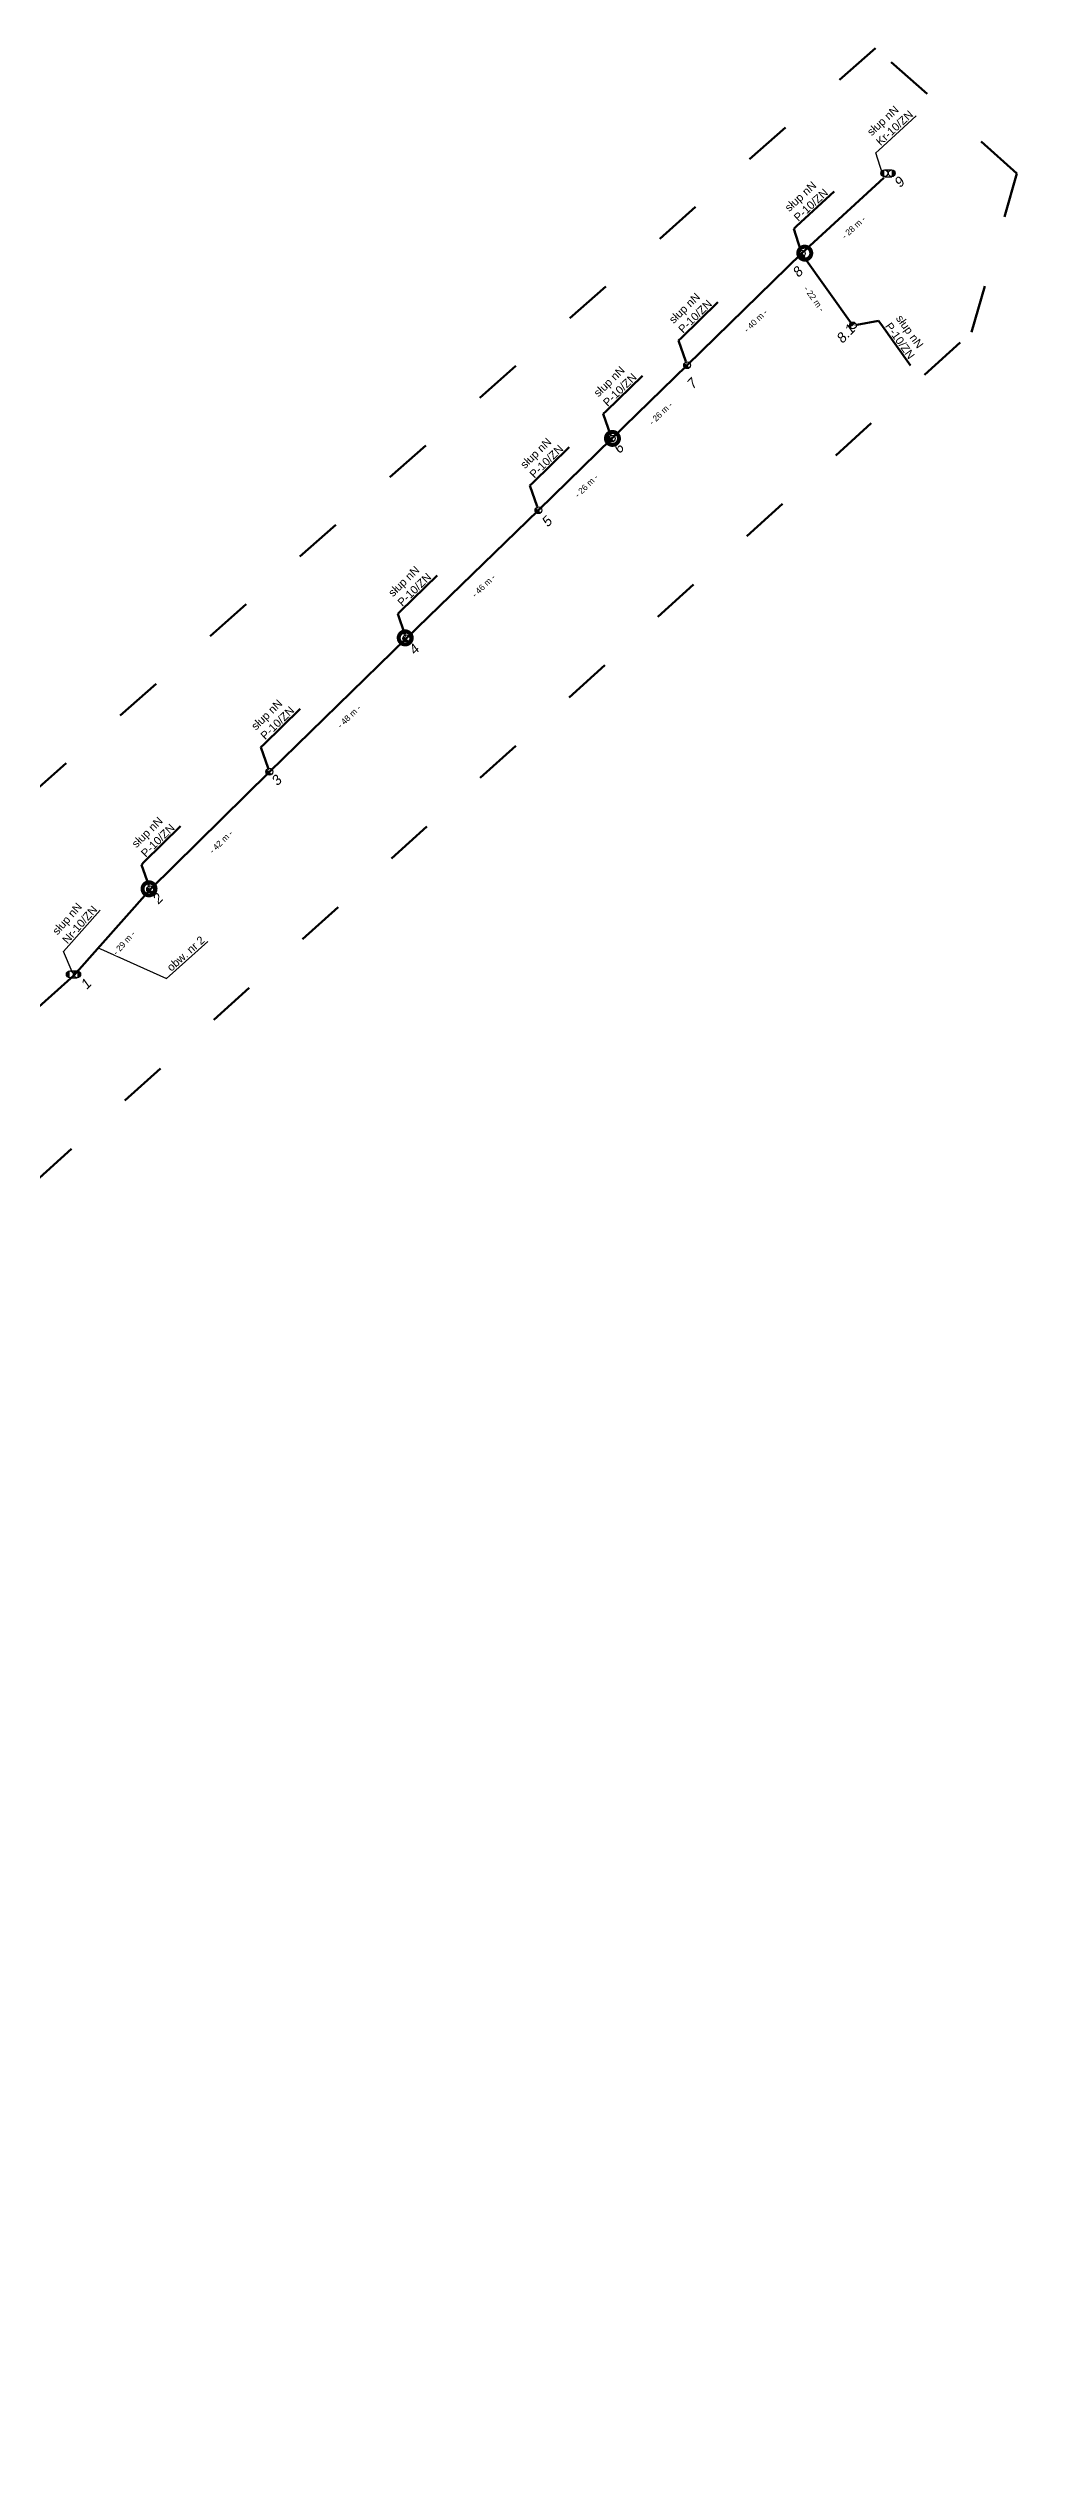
# Model space of a CAD drawing. Header units: metres. Extents: x 7531025 to 7555771, y 5771206 to 5789306.
# Drawn here: x 7550214 to 7550456, y 5784837 to 5785438 of the extents above; entities that cross this region are included whole.
import ezdxf
from ezdxf import colors
from ezdxf.entities.mleader import LeaderData, LeaderLine
from ezdxf.math import Vec2, Vec3

# ---------------------------------------------------------------- set-up
doc = ezdxf.new("R2010")
doc.units = ezdxf.units.M
doc.linetypes.add('GCAD_ISO03W100', pattern=[30, 12, -18])
for name, color, linetype, lineweight in [('!TELE', 30, 'SCARPLINE1A', 50), ('!trafo_05-1069', 6, 'GCAD_ISO03W100', 50), ('_numery slupow etap 4 cz. 2', 7, 'Continuous', 40)]:
    doc.layers.add(name, color=color, linetype=linetype, lineweight=lineweight)
for name, color, linetype in [('!wymiary', 7, 'Continuous'), ('_MM mufy', 3, 'Continuous'), ('_MM opisy', 7, 'Continuous'), ('_MM slupy', 5, 'Continuous')]:
    doc.layers.add(name, color=color, linetype=linetype)
doc.styles.get("Standard").update_dxf_attribs({"font": 'ARIAL.TTF'})
doc.linetypes.add('SCARPLINE1A', pattern='A,2,[150,AAA.SHX,S=1,R=0,X=0,Y=0],1e-11', length=2)
doc.dimstyles.new('opis linie', dxfattribs={"dimtxt": 1.5, "dimasz": 0.18, "dimexe": 0.18, "dimexo": 0.0625, "dimgap": 2.5, "dimtad": 4, "dimdec": 0, "dimzin": 0, "dimdsep": 46, "dimtxsty": 'Standard', "dimcen": 0.09, "dimse1": 1, "dimse2": 1, "dimsd1": 1, "dimsd2": 1, "dimclrt": 256, "dimadec": 0, "dimazin": 0, "dimtfac": 1, "dimtdec": 0, "dimtofl": 0, "dimtmove": 0, "dimatfit": 3, "dimfxl": 1, "dimtfill": 1, "dimtolj": 1, "dimtzin": 0, "dimarcsym": 0})

# ---------------------------------------------------------------- blocks, each defined once
blk = doc.blocks.new('*D267')
at = {"layer": 'Defpoints', "color": 0}
for p in [(7550402.48, 5785386.62), (7550414.7, 5785368.22), (7550415.31, 5785368.65)]:
    blk.add_point(p, dxfattribs=at)
at = {"layer": '!wymiary', "insert": (7550405.64, 5785375.31), "char_height": 1.5, "attachment_point": 5, "rotation": 305.53768, "bg_fill": 3, "box_fill_scale": 1.1, "bg_fill_color": 9, "bg_fill_true_color": 13158600, "bg_fill_transparency": 0}
blk.add_mtext('\\A1;- 22 m -', dxfattribs=at)
blk = doc.blocks.new('*D287')
at = {"layer": 'Defpoints', "color": 0}
for p in [(7550220.49, 5785206.21), (7550220.99, 5785205.66), (7550190.94, 5785179.76)]:
    blk.add_point(p, dxfattribs=at)
at = {"layer": '!wymiary', "insert": (7550208.39, 5785190), "char_height": 1.5, "attachment_point": 5, "rotation": 41.83184, "bg_fill": 3, "box_fill_scale": 1.1, "bg_fill_color": 9, "bg_fill_true_color": 13158600, "bg_fill_transparency": 0}
blk.add_mtext('\\A1;- 40 m -', dxfattribs=at)
blk = doc.blocks.new('*D288')
at = {"layer": 'Defpoints', "color": 0}
for p in [(7550239.57, 5785227.74), (7550240.13, 5785227.25), (7550220.49, 5785206.21)]:
    blk.add_point(p, dxfattribs=at)
at = {"layer": '!wymiary', "insert": (7550233.04, 5785214.32), "char_height": 1.5, "attachment_point": 5, "rotation": 48.45545, "bg_fill": 3, "box_fill_scale": 1.1, "bg_fill_color": 9, "bg_fill_true_color": 13158600, "bg_fill_transparency": 0}
blk.add_mtext('\\A1;- 29 m -', dxfattribs=at)
blk = doc.blocks.new('*D289')
at = {"layer": 'Defpoints', "color": 0}
for p in [(7550269.4, 5785257.11), (7550269.93, 5785256.58), (7550239.57, 5785227.74)]:
    blk.add_point(p, dxfattribs=at)
at = {"layer": '!wymiary', "insert": (7550257.29, 5785239.58), "char_height": 1.5, "attachment_point": 5, "rotation": 44.55385, "bg_fill": 3, "box_fill_scale": 1.1, "bg_fill_color": 9, "bg_fill_true_color": 13158600, "bg_fill_transparency": 0}
blk.add_mtext('\\A1;- 42 m -', dxfattribs=at)
blk = doc.blocks.new('*D290')
at = {"layer": 'Defpoints', "color": 0}
for p in [(7550303.63, 5785290.45), (7550304.15, 5785289.91), (7550269.4, 5785257.11)]:
    blk.add_point(p, dxfattribs=at)
at = {"layer": '!wymiary', "insert": (7550289.32, 5785270.91), "char_height": 1.5, "attachment_point": 5, "rotation": 44.24616, "bg_fill": 3, "box_fill_scale": 1.1, "bg_fill_color": 9, "bg_fill_true_color": 13158600, "bg_fill_transparency": 0}
blk.add_mtext('\\A1;- 48 m -', dxfattribs=at)
blk = doc.blocks.new('*D291')
at = {"layer": 'Defpoints', "color": 0}
for p in [(7550336.69, 5785322.48), (7550337.21, 5785321.94), (7550303.63, 5785290.45)]:
    blk.add_point(p, dxfattribs=at)
at = {"layer": '!wymiary', "insert": (7550322.95, 5785303.58), "char_height": 1.5, "attachment_point": 5, "rotation": 44.09068, "bg_fill": 3, "box_fill_scale": 1.1, "bg_fill_color": 9, "bg_fill_true_color": 13158600, "bg_fill_transparency": 0}
blk.add_mtext('\\A1;- 46 m -', dxfattribs=at)
blk = doc.blocks.new('*D292')
at = {"layer": 'Defpoints', "color": 0}
for p in [(7550355.03, 5785340.39), (7550355.55, 5785339.85), (7550336.69, 5785322.48)]:
    blk.add_point(p, dxfattribs=at)
at = {"layer": '!wymiary', "insert": (7550348.66, 5785328.56), "char_height": 1.5, "attachment_point": 5, "rotation": 44.3173, "bg_fill": 3, "box_fill_scale": 1.1, "bg_fill_color": 9, "bg_fill_true_color": 13158600, "bg_fill_transparency": 0}
blk.add_mtext('\\A1;- 26 m -', dxfattribs=at)
blk = doc.blocks.new('*D293')
at = {"layer": 'Defpoints', "color": 0}
for p in [(7550373.86, 5785358.72), (7550374.38, 5785358.18), (7550355.03, 5785340.39)]:
    blk.add_point(p, dxfattribs=at)
at = {"layer": '!wymiary', "insert": (7550367.24, 5785346.68), "char_height": 1.5, "attachment_point": 5, "rotation": 44.23524, "bg_fill": 3, "box_fill_scale": 1.1, "bg_fill_color": 9, "bg_fill_true_color": 13158600, "bg_fill_transparency": 0}
blk.add_mtext('\\A1;- 26 m -', dxfattribs=at)
blk = doc.blocks.new('*D294')
at = {"layer": 'Defpoints', "color": 0}
for p in [(7550402.48, 5785386.62), (7550403, 5785386.09), (7550373.86, 5785358.72)]:
    blk.add_point(p, dxfattribs=at)
at = {"layer": '!wymiary', "insert": (7550390.97, 5785369.8), "char_height": 1.5, "attachment_point": 5, "rotation": 44.27426, "bg_fill": 3, "box_fill_scale": 1.1, "bg_fill_color": 9, "bg_fill_true_color": 13158600, "bg_fill_transparency": 0}
blk.add_mtext('\\A1;- 40 m -', dxfattribs=at)
blk = doc.blocks.new('*D295')
at = {"layer": 'Defpoints', "color": 0}
for p in [(7550423.03, 5785405.57), (7550423.54, 5785405.02), (7550402.48, 5785386.62)]:
    blk.add_point(p, dxfattribs=at)
at = {"layer": '!wymiary', "insert": (7550415.48, 5785393.14), "char_height": 1.5, "attachment_point": 5, "rotation": 42.66039, "bg_fill": 3, "box_fill_scale": 1.1, "bg_fill_color": 9, "bg_fill_true_color": 13158600, "bg_fill_transparency": 0}
blk.add_mtext('\\A1;- 28 m -', dxfattribs=at)
blk = doc.blocks.new('ZN')
at = {"layer": '_MM slupy', "transparency": 33554687}
h = blk.add_hatch(color=256, dxfattribs=at)
h.dxf.hatch_style = 1
h.paths.add_polyline_path([(0, -0.86), (0, 0.86, 1)])
at = {"layer": '_MM slupy'}
blk.add_circle((0, 0), 0.857, dxfattribs=at)
blk = doc.blocks.new('R')
at = {"layer": '_MM slupy', "transparency": 33554687}
h = blk.add_hatch(color=256, dxfattribs=at)
h.dxf.hatch_style = 1
h.paths.add_polyline_path([(-0.93, -0.86), (-0.93, 0.86, 1)])
h = blk.add_hatch(color=256, dxfattribs=at)
h.dxf.hatch_style = 1
h.paths.add_polyline_path([(0.93, 0.86), (0.93, -0.86, 1)])
at = {"layer": '_MM slupy'}
for points in [[(-0.93, 0.86), (0.93, 0.86)], [(-0.93, -0.86), (0.93, -0.86)]]:
    blk.add_lwpolyline(points, dxfattribs=at)
for centre in [(-0.93, 0), (0.93, 0)]:
    blk.add_circle(centre, 0.857, dxfattribs=at)
blk = doc.blocks.new('mufa')
at = {"layer": '_MM mufy'}
h = blk.add_hatch(color=256, dxfattribs=at)
h.dxf.hatch_style = 1
h.paths.add_polyline_path([(2.15, 0.12, 1), (-2.1, -0.05, 1)])
h.paths.add_polyline_path([(-1.1, -0.01, -1), (1.15, 0.08, -1)], flags=16)
h.paths.add_polyline_path([(-0.83, 0, -1), (0.88, 0.07, -1)], flags=0)
blk = doc.blocks.new('q')
at = {"layer": '_MM slupy'}
blk.add_blockref('ZN', (0, 0), dxfattribs=at)
at = {"layer": '_MM opisy'}
ml = blk.add_multileader_mtext('Standard', dxfattribs=at)
ml.set_content('\\pxql;słup nN\\PP-10/ZN', color=256)
ml.set_leader_properties()
ml.build(insert=Vec2(0, 0))
ml.multileader.update_dxf_attribs({"has_text_frame": 1, "text_left_attachment_type": 5, "text_right_attachment_type": 5, "dogleg_length": 1, "arrow_head_size": 1})
ctx = ml.context
ctx.base_point, ctx.char_height, ctx.arrow_head_size, ctx.landing_gap_size, ctx.plane_origin = Vec3(3.75, 5.9), 2, 1, 1, Vec3(1.72, -1.42)
ctx.left_attachment, ctx.right_attachment = 5, 5
notes = []
notes.append((ctx, [(0, (1, 1, 0), (2.75, 5.9), (1, 0), 1, [(0, [(0, 0), (2.75, 5.9)], 0, [])])]))
ctx.mtext.insert, ctx.mtext.flow_direction = Vec3(4.75, 11.7), 5
ctx.mtext.has_bg_fill, ctx.mtext.bg_color, ctx.mtext.bg_scale_factor, ctx.mtext.bg_transparency, ctx.mtext.use_window_bg_color = 1, -1023410175, 1, 0, 1
for ctx, leaders in notes:
    for number, flags, end, landing, length, lines in leaders:
        leader = LeaderData()
        leader.index, (leader.has_last_leader_line, leader.has_dogleg_vector, leader.attachment_direction) = number, flags
        leader.last_leader_point, leader.dogleg_vector, leader.dogleg_length = Vec3(end), Vec3(landing), length
        for number, points, colour, breaks in lines:
            line = LeaderLine()
            line.index, line.vertices, line.color, line.breaks = number, Vec3.list(points), colors.encode_raw_color(colour), breaks
            leader.lines.append(line)
        ctx.leaders.append(leader)

msp = doc.modelspace()

# ---------------------------------------------------------------- linework, layer by layer
at = {"layer": '!TELE'}
for points in [[(7550190.94, 5785179.76), (7550220.49, 5785206.21), (7550239.57, 5785227.74), (7550269.4, 5785257.11), (7550303.63, 5785290.45), (7550336.69, 5785322.48), (7550355.03, 5785340.39), (7550373.86, 5785358.72), (7550402.48, 5785386.62), (7550423.03, 5785405.57)], [(7550402.48, 5785386.62), (7550415.31, 5785368.65)]]:
    msp.add_lwpolyline(points, dxfattribs=at)

# ---------------------------------------------------------------- next in the draw order: dimensions: what is measured, and where the dimension line sits
at = {"layer": '!wymiary'}
for p1, p2, picture, middle in [((7550402.48, 5785386.62), (7550415.31, 5785368.65), '*D267', (7550405.64, 5785375.31)), ((7550190.94, 5785179.76), (7550220.49, 5785206.21), '*D287', (7550208.39, 5785190))]:
    dim = msp.add_aligned_dim(p1=p1, p2=p2, distance=-0.75, dimstyle='opis linie', override={"dimpost": '- <> m -'}, dxfattribs=at)
    dim.commit()
    dim.dimension.update_dxf_attribs({"geometry": picture, "text_midpoint": middle})

# ---------------------------------------------------------------- next in the draw order: block references
at = {"layer": '!TELE', "rotation": 305.5376777911317}
msp.add_blockref('q', (7550415.31, 5785368.65), dxfattribs=at)

# ---------------------------------------------------------------- next in the draw order: dimensions: what is measured, and where the dimension line sits
at = {"layer": '!wymiary'}
dim = msp.add_aligned_dim(p1=(7550220.49, 5785206.21), p2=(7550239.57, 5785227.74), distance=-0.75, dimstyle='opis linie', override={"dimpost": '- <> m -'}, dxfattribs=at)
dim.commit()
dim.dimension.update_dxf_attribs({"geometry": '*D288', "text_midpoint": (7550233.04, 5785214.32)})

# ---------------------------------------------------------------- next in the draw order: texts
at = {"layer": '_numery slupow etap 4 cz. 2', "oblique": 10}
msp.add_text('8.1', height=2.5, rotation=45.79593, dxfattribs=at).set_placement((7550412.63, 5785363.96))

# ---------------------------------------------------------------- next in the draw order: dimensions: what is measured, and where the dimension line sits
at = {"layer": '!wymiary'}
dim = msp.add_aligned_dim(p1=(7550239.57, 5785227.74), p2=(7550269.4, 5785257.11), distance=-0.75, dimstyle='opis linie', override={"dimpost": '- <> m -'}, dxfattribs=at)
dim.commit()
dim.dimension.update_dxf_attribs({"geometry": '*D289', "text_midpoint": (7550257.29, 5785239.58)})

# ---------------------------------------------------------------- next in the draw order: block references
at = {"layer": '!TELE', "rotation": 44.55384502797109}
msp.add_blockref('q', (7550239.57, 5785227.74), dxfattribs=at)

# ---------------------------------------------------------------- next in the draw order: dimensions: what is measured, and where the dimension line sits
at = {"layer": '!wymiary'}
dim = msp.add_aligned_dim(p1=(7550269.4, 5785257.11), p2=(7550303.63, 5785290.45), distance=-0.75, dimstyle='opis linie', override={"dimpost": '- <> m -'}, dxfattribs=at)
dim.commit()
dim.dimension.update_dxf_attribs({"geometry": '*D290', "text_midpoint": (7550289.32, 5785270.91)})

# ---------------------------------------------------------------- next in the draw order: block references
at = {"layer": '!TELE', "rotation": 44.24616282424882}
msp.add_blockref('q', (7550269.4, 5785257.11), dxfattribs=at)
at = {"color": 5, "lineweight": 70}
msp.add_blockref('mufa', (7550239.28, 5785227.83), dxfattribs=at)

# ---------------------------------------------------------------- next in the draw order: texts
at = {"layer": '_numery slupow etap 4 cz. 2', "oblique": 10}
msp.add_text('2', height=2.5, rotation=45.79593, dxfattribs=at).set_placement((7550241.58, 5785223.79))

# ---------------------------------------------------------------- next in the draw order: dimensions: what is measured, and where the dimension line sits
at = {"layer": '!wymiary'}
dim = msp.add_aligned_dim(p1=(7550303.63, 5785290.45), p2=(7550336.69, 5785322.48), distance=-0.75, dimstyle='opis linie', override={"dimpost": '- <> m -'}, dxfattribs=at)
dim.commit()
dim.dimension.update_dxf_attribs({"geometry": '*D291', "text_midpoint": (7550322.95, 5785303.58)})

# ---------------------------------------------------------------- next in the draw order: leaders
at = {"layer": '_MM opisy'}
ml = msp.add_multileader_mtext('Standard', dxfattribs=at)
ml.set_content('\\pxql;słup nN\\PNr-10/ZN', color=256)
ml.set_leader_properties()
ml.build(insert=Vec2(0, 0))
ml.multileader.update_dxf_attribs({"has_text_frame": 1, "text_left_attachment_type": 5, "text_right_attachment_type": 5, "dogleg_length": 1, "arrow_head_size": 1})
ctx = ml.context
ctx.base_point, ctx.char_height, ctx.arrow_head_size, ctx.landing_gap_size, ctx.plane_origin, ctx.plane_x_axis, ctx.plane_y_axis = Vec3(7550218.56, 5785212.94), 2, 1, 1, Vec3(7550222.69, 5785206.56), Vec3(0.663202, 0.74844), Vec3(-0.74844, 0.663202)
ctx.left_attachment, ctx.right_attachment = 5, 5
notes = []
notes.append((ctx, [(0, (1, 1, 0), (7550217.9, 5785212.19), (0.663202, 0.74844), 1, [(0, [(7550220.49, 5785206.21), (7550217.9, 5785212.19)], 0, [])])]))
ctx.mtext.insert, ctx.mtext.text_direction, ctx.mtext.flow_direction = Vec3(7550214.91, 5785217.51), Vec3(0.663202, 0.74844), 5
ctx.mtext.has_bg_fill, ctx.mtext.bg_color, ctx.mtext.bg_scale_factor, ctx.mtext.bg_transparency, ctx.mtext.use_window_bg_color = 1, -1023410175, 1, 0, 1
for ctx, leaders in notes:
    for number, flags, end, landing, length, lines in leaders:
        leader = LeaderData()
        leader.index, (leader.has_last_leader_line, leader.has_dogleg_vector, leader.attachment_direction) = number, flags
        leader.last_leader_point, leader.dogleg_vector, leader.dogleg_length = Vec3(end), Vec3(landing), length
        for number, points, colour, breaks in lines:
            line = LeaderLine()
            line.index, line.vertices, line.color, line.breaks = number, Vec3.list(points), colors.encode_raw_color(colour), breaks
            leader.lines.append(line)
        ctx.leaders.append(leader)

# ---------------------------------------------------------------- next in the draw order: block references
at = {"layer": '!TELE', "rotation": 44.09067543125445}
msp.add_blockref('q', (7550303.63, 5785290.45), dxfattribs=at)
msp.add_blockref('R', (7550220.41, 5785206.5))

# ---------------------------------------------------------------- next in the draw order: texts
at = {"layer": '_numery slupow etap 4 cz. 2', "oblique": 10}
msp.add_text('3', height=2.5, rotation=45.79593, dxfattribs=at).set_placement((7550271.35, 5785253.4))

# ---------------------------------------------------------------- next in the draw order: dimensions: what is measured, and where the dimension line sits
at = {"layer": '!wymiary'}
dim = msp.add_aligned_dim(p1=(7550336.69, 5785322.48), p2=(7550355.03, 5785340.39), distance=-0.75, dimstyle='opis linie', override={"dimpost": '- <> m -'}, dxfattribs=at)
dim.commit()
dim.dimension.update_dxf_attribs({"geometry": '*D292', "text_midpoint": (7550348.66, 5785328.56)})

# ---------------------------------------------------------------- next in the draw order: block references
at = {"layer": '!TELE', "rotation": 44.31730001075446}
msp.add_blockref('q', (7550336.69, 5785322.48), dxfattribs=at)
at = {"color": 5, "lineweight": 70}
msp.add_blockref('mufa', (7550303.34, 5785290.54), dxfattribs=at)

# ---------------------------------------------------------------- next in the draw order: texts
at = {"layer": '_numery slupow etap 4 cz. 2', "oblique": 10}
msp.add_text('4', height=2.5, rotation=45.79593, dxfattribs=at).set_placement((7550305.71, 5785286.1))

# ---------------------------------------------------------------- next in the draw order: dimensions: what is measured, and where the dimension line sits
at = {"layer": '!wymiary'}
dim = msp.add_aligned_dim(p1=(7550355.03, 5785340.39), p2=(7550373.86, 5785358.72), distance=-0.75, dimstyle='opis linie', override={"dimpost": '- <> m -'}, dxfattribs=at)
dim.commit()
dim.dimension.update_dxf_attribs({"geometry": '*D293', "text_midpoint": (7550367.24, 5785346.68)})

# ---------------------------------------------------------------- next in the draw order: block references
at = {"layer": '!TELE', "rotation": 44.23523820029512}
msp.add_blockref('q', (7550355.03, 5785340.39), dxfattribs=at)

# ---------------------------------------------------------------- next in the draw order: texts
at = {"layer": '_numery slupow etap 4 cz. 2', "oblique": 10}
msp.add_text('5', height=2.5, rotation=45.79593, dxfattribs=at).set_placement((7550338.95, 5785318.08))

# ---------------------------------------------------------------- next in the draw order: dimensions: what is measured, and where the dimension line sits
at = {"layer": '!wymiary'}
dim = msp.add_aligned_dim(p1=(7550373.86, 5785358.72), p2=(7550402.48, 5785386.62), distance=-0.75, dimstyle='opis linie', override={"dimpost": '- <> m -'}, dxfattribs=at)
dim.commit()
dim.dimension.update_dxf_attribs({"geometry": '*D294', "text_midpoint": (7550390.97, 5785369.8)})

# ---------------------------------------------------------------- next in the draw order: block references
at = {"layer": '!TELE', "rotation": 44.27426254162745}
msp.add_blockref('q', (7550373.86, 5785358.72), dxfattribs=at)
at = {"color": 5, "lineweight": 70}
msp.add_blockref('mufa', (7550355.16, 5785340.39), dxfattribs=at)

# ---------------------------------------------------------------- next in the draw order: texts
at = {"layer": '_numery slupow etap 4 cz. 2', "oblique": 10}
msp.add_text('6', height=2.5, rotation=45.79593, dxfattribs=at).set_placement((7550356.88, 5785336.4))

# ---------------------------------------------------------------- next in the draw order: dimensions: what is measured, and where the dimension line sits
at = {"layer": '!wymiary'}
dim = msp.add_aligned_dim(p1=(7550402.48, 5785386.62), p2=(7550423.03, 5785405.57), distance=-0.75, dimstyle='opis linie', override={"dimpost": '- <> m -'}, dxfattribs=at)
dim.commit()
dim.dimension.update_dxf_attribs({"geometry": '*D295', "text_midpoint": (7550415.48, 5785393.14)})

# ---------------------------------------------------------------- next in the draw order: block references
at = {"layer": '!TELE', "rotation": 42.66038921757573}
msp.add_blockref('q', (7550402.48, 5785386.62), dxfattribs=at)

# ---------------------------------------------------------------- next in the draw order: texts
at = {"layer": '_numery slupow etap 4 cz. 2', "oblique": 10}
msp.add_text('7', height=2.5, rotation=45.79593, dxfattribs=at).set_placement((7550375.2, 5785352.51))

# ---------------------------------------------------------------- next in the draw order: leaders
at = {"layer": '_MM opisy'}
ml = msp.add_multileader_mtext('Standard', dxfattribs=at)
ml.set_content('\\pxql;słup nN\\PKr-10/ZN', color=256)
ml.set_leader_properties()
ml.build(insert=Vec2(0, 0))
ml.multileader.update_dxf_attribs({"has_text_frame": 1, "text_left_attachment_type": 5, "text_right_attachment_type": 5, "dogleg_length": 1, "arrow_head_size": 1})
ctx = ml.context
ctx.base_point, ctx.char_height, ctx.arrow_head_size, ctx.landing_gap_size, ctx.plane_origin, ctx.plane_x_axis, ctx.plane_y_axis = Vec3(7550421.8, 5785412.45), 2, 1, 1, Vec3(7550425.26, 5785405.69), Vec3(0.735383, 0.677651), Vec3(-0.677651, 0.735383)
ctx.left_attachment, ctx.right_attachment = 5, 5
notes = []
notes.append((ctx, [(0, (1, 1, 0), (7550421.06, 5785411.77), (0.735383, 0.677651), 1, [(0, [(7550423.03, 5785405.57), (7550421.06, 5785411.77)], 0, [])])]))
ctx.mtext.insert, ctx.mtext.text_direction, ctx.mtext.flow_direction = Vec3(7550418.62, 5785417.37), Vec3(0.735383, 0.677651), 5
ctx.mtext.has_bg_fill, ctx.mtext.bg_color, ctx.mtext.bg_scale_factor, ctx.mtext.bg_transparency, ctx.mtext.use_window_bg_color = 1, -1023410175, 1, 0, 1
for ctx, leaders in notes:
    for number, flags, end, landing, length, lines in leaders:
        leader = LeaderData()
        leader.index, (leader.has_last_leader_line, leader.has_dogleg_vector, leader.attachment_direction) = number, flags
        leader.last_leader_point, leader.dogleg_vector, leader.dogleg_length = Vec3(end), Vec3(landing), length
        for number, points, colour, breaks in lines:
            line = LeaderLine()
            line.index, line.vertices, line.color, line.breaks = number, Vec3.list(points), colors.encode_raw_color(colour), breaks
            leader.lines.append(line)
        ctx.leaders.append(leader)

# ---------------------------------------------------------------- next in the draw order: linework, layer by layer
at = {"layer": '!trafo_05-1069'}
msp.add_lwpolyline([(7549810.37, 5784854.56), (7549849.61, 5784818.73), (7550039.79, 5784999.86), (7550192.93, 5784801.73), (7550224.26, 5784823.84), (7550077.7, 5785033.86), (7550444.97, 5785366.98), (7550456.34, 5785406.64), (7550420.96, 5785437.98), (7550124.46, 5785176.12)], close=True, dxfattribs=at)

# ---------------------------------------------------------------- next in the draw order: block references
msp.add_blockref('R', (7550424.11, 5785406.7))
at = {"color": 5, "lineweight": 70}
msp.add_blockref('mufa', (7550403.25, 5785386.69), dxfattribs=at)

# ---------------------------------------------------------------- next in the draw order: texts
at = {"layer": '_numery slupow etap 4 cz. 2', "oblique": 10}
for s, p in [('9', (7550427.08, 5785402.89)), ('8', (7550401.65, 5785380.46))]:
    msp.add_text(s, height=2.5, rotation=45.79593, dxfattribs=at).set_placement(p)

# ---------------------------------------------------------------- next in the draw order: leaders
at = {"layer": '_MM opisy', "color": 1}
ml = msp.add_multileader_mtext('Standard', dxfattribs=at)
ml.set_content('\\pxql;obw. nr 2', color=1)
ml.set_leader_properties()
ml.build(insert=Vec2(0, 0))
ml.multileader.update_dxf_attribs({"has_text_frame": 1, "text_left_attachment_type": 5, "text_right_attachment_type": 5, "dogleg_length": 1, "arrow_head_size": 1})
ctx = ml.context
ctx.base_point, ctx.char_height, ctx.arrow_head_size, ctx.landing_gap_size, ctx.plane_origin, ctx.plane_x_axis, ctx.plane_y_axis = Vec3(7550244.38, 5785206.14), 2, 1, 1, Vec3(7550228.46, 5785213.33), Vec3(0.745105, 0.666947), Vec3(-0.666947, 0.745105)
ctx.left_attachment, ctx.right_attachment = 5, 5
notes = []
notes.append((ctx, [(0, (1, 1, 0), (7550243.64, 5785205.47), (0.745105, 0.666947), 1, [(0, [(7550226.24, 5785213.24), (7550243.64, 5785205.47)], 0, [])])]))
ctx.mtext.insert, ctx.mtext.text_direction, ctx.mtext.flow_direction = Vec3(7550243.52, 5785208.6), Vec3(0.745105, 0.666947), 5
ctx.mtext.has_bg_fill, ctx.mtext.bg_color, ctx.mtext.bg_scale_factor, ctx.mtext.bg_transparency, ctx.mtext.use_window_bg_color = 1, -1023410175, 1, 0, 1
for ctx, leaders in notes:
    for number, flags, end, landing, length, lines in leaders:
        leader = LeaderData()
        leader.index, (leader.has_last_leader_line, leader.has_dogleg_vector, leader.attachment_direction) = number, flags
        leader.last_leader_point, leader.dogleg_vector, leader.dogleg_length = Vec3(end), Vec3(landing), length
        for number, points, colour, breaks in lines:
            line = LeaderLine()
            line.index, line.vertices, line.color, line.breaks = number, Vec3.list(points), colors.encode_raw_color(colour), breaks
            leader.lines.append(line)
        ctx.leaders.append(leader)

# ---------------------------------------------------------------- next in the draw order: texts
at = {"layer": '_numery slupow etap 4 cz. 2', "oblique": 10}
msp.add_text('1', height=2.5, rotation=45.79593, dxfattribs=at).set_placement((7550223.67, 5785202.51))

doc.saveas('drawing.dxf')
